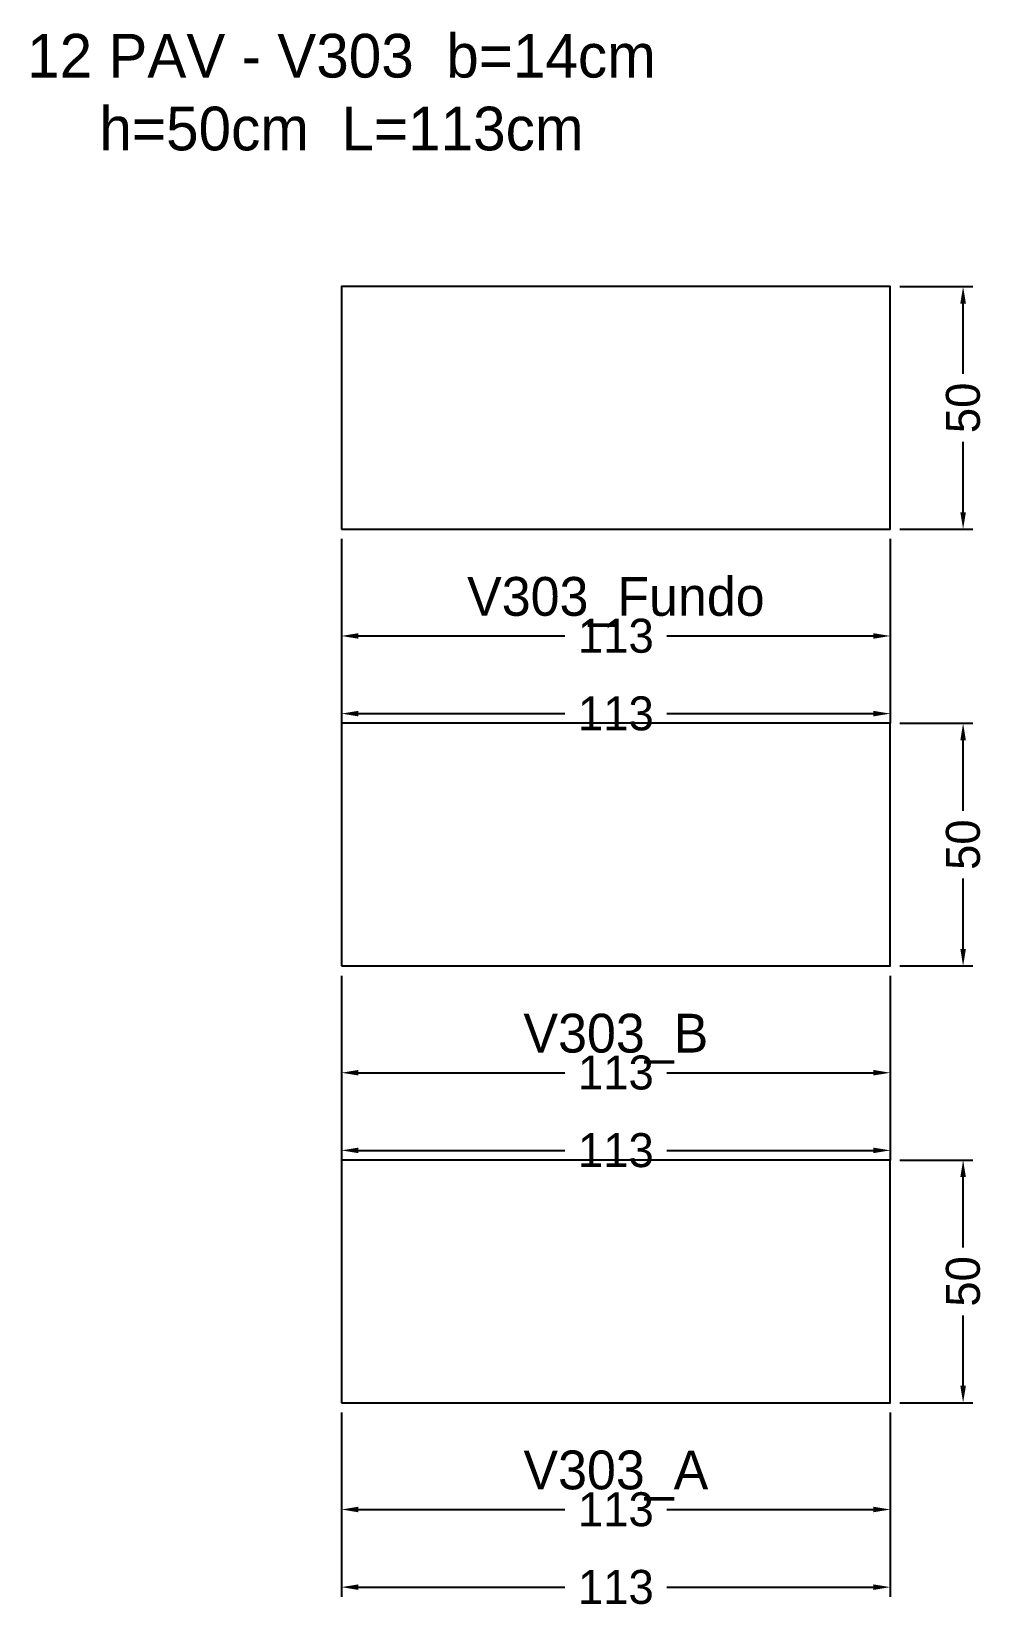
# Model space of a CAD drawing. Header units: metres. Extents: x -64 to 133, y -43 to 283.
import ezdxf

# ---------------------------------------------------------------- set-up
doc = ezdxf.new("R2010")
doc.units = ezdxf.units.M
for name, color, linetype in [('COTA', 3, 'Continuous'), ('NOMENCLATURA', 2, 'Continuous'), ('Paineis', 7, 'Continuous'), ('Texto Secao', 2, 'Continuous')]:
    doc.layers.add(name, color=color, linetype=linetype)
doc.dimstyles.new('COTA_VIG', dxfattribs={"dimtxt": 7, "dimasz": 3.5, "dimexe": 2, "dimexo": 2, "dimgap": 1.5, "dimtad": 1, "dimdec": 1, "dimcen": 2.5, "dimclrd": 3, "dimclre": 3, "dimclrt": 3, "dimazin": 3, "dimtfac": 1, "dimtmove": 0, "dimatfit": 3})

# ---------------------------------------------------------------- blocks, each defined once
blk = doc.blocks.new('_CLOSEDFILLED')
at = {"color": 0, "linetype": 'BYBLOCK'}
blk.add_solid([(-1, 0.164), (0, 0), (-1, -0.164)], dxfattribs=at)
blk = doc.blocks.new('*D1')
at = {"color": 3}
for p, q in [((0, -2), (0, -24)), ((113, -2), (113, -24)), ((3.5, -22), (46, -22)), ((67, -22), (109.5, -22))]:
    blk.add_line(p, q, dxfattribs=at)
at = {"layer": 'Defpoints'}
for p in [(0, 0), (113, 0), (0, -22)]:
    blk.add_point(p, dxfattribs=at)
at = {"layer": 'COTA', "color": 3, "xscale": 3.5, "yscale": 3.5, "rotation": 180}
blk.add_blockref('_CLOSEDFILLED', (0, -22), dxfattribs=at)
at = {"layer": 'COTA', "color": 3, "xscale": 3.5, "yscale": 3.5}
blk.add_blockref('_CLOSEDFILLED', (113, -22), dxfattribs=at)
at = {"layer": 'COTA', "color": 3, "insert": (56.5, -22), "char_height": 7, "attachment_point": 5}
blk.add_mtext('113', dxfattribs=at)
blk = doc.blocks.new('*D2')
at = {"color": 3}
for p, q in [((0, -2), (0, -40)), ((113, -2), (113, -40)), ((3.5, -38), (46, -38)), ((67, -38), (109.5, -38))]:
    blk.add_line(p, q, dxfattribs=at)
at = {"layer": 'Defpoints'}
for p in [(0, 0), (113, 0), (0, -38)]:
    blk.add_point(p, dxfattribs=at)
at = {"layer": 'COTA', "color": 3, "xscale": 3.5, "yscale": 3.5, "rotation": 180}
blk.add_blockref('_CLOSEDFILLED', (0, -38), dxfattribs=at)
at = {"layer": 'COTA', "color": 3, "xscale": 3.5, "yscale": 3.5}
blk.add_blockref('_CLOSEDFILLED', (113, -38), dxfattribs=at)
at = {"layer": 'COTA', "color": 3, "insert": (56.5, -38), "char_height": 7, "attachment_point": 5}
blk.add_mtext('113', dxfattribs=at)
blk = doc.blocks.new('*D3')
at = {"color": 3}
for p, q in [((115, 50), (130, 50)), ((128, 32), (128, 46.5)), ((128, 3.5), (128, 18)), ((115, 0), (130, 0))]:
    blk.add_line(p, q, dxfattribs=at)
at = {"layer": 'Defpoints'}
for p in [(113, 50), (113, 0), (128, 0)]:
    blk.add_point(p, dxfattribs=at)
at = {"layer": 'COTA', "color": 3, "xscale": 3.5, "yscale": 3.5}
for p, rotation in [((128, 50), 90), ((128, 0), 270)]:
    blk.add_blockref('_CLOSEDFILLED', p, dxfattribs=dict(at, rotation=rotation))
at = {"layer": 'COTA', "color": 3, "insert": (128, 25), "char_height": 7, "attachment_point": 5, "rotation": 90}
blk.add_mtext('50', dxfattribs=at)
blk = doc.blocks.new('*D4')
at = {"color": 3}
for p, q in [((0, 88), (0, 66)), ((113, 88), (113, 66)), ((3.5, 68), (46, 68)), ((67, 68), (109.5, 68))]:
    blk.add_line(p, q, dxfattribs=at)
at = {"layer": 'Defpoints'}
for p in [(0, 90), (113, 90), (0, 68)]:
    blk.add_point(p, dxfattribs=at)
at = {"layer": 'COTA', "color": 3, "xscale": 3.5, "yscale": 3.5, "rotation": 180}
blk.add_blockref('_CLOSEDFILLED', (0, 68), dxfattribs=at)
at = {"layer": 'COTA', "color": 3, "xscale": 3.5, "yscale": 3.5}
blk.add_blockref('_CLOSEDFILLED', (113, 68), dxfattribs=at)
at = {"layer": 'COTA', "color": 3, "insert": (56.5, 68), "char_height": 7, "attachment_point": 5}
blk.add_mtext('113', dxfattribs=at)
blk = doc.blocks.new('*D5')
at = {"color": 3}
for p, q in [((0, 88), (0, 50)), ((113, 88), (113, 50)), ((3.5, 52), (46, 52)), ((67, 52), (109.5, 52))]:
    blk.add_line(p, q, dxfattribs=at)
at = {"layer": 'Defpoints'}
for p in [(0, 90), (113, 90), (0, 52)]:
    blk.add_point(p, dxfattribs=at)
at = {"layer": 'COTA', "color": 3, "xscale": 3.5, "yscale": 3.5, "rotation": 180}
blk.add_blockref('_CLOSEDFILLED', (0, 52), dxfattribs=at)
at = {"layer": 'COTA', "color": 3, "xscale": 3.5, "yscale": 3.5}
blk.add_blockref('_CLOSEDFILLED', (113, 52), dxfattribs=at)
at = {"layer": 'COTA', "color": 3, "insert": (56.5, 52), "char_height": 7, "attachment_point": 5}
blk.add_mtext('113', dxfattribs=at)
blk = doc.blocks.new('*D6')
at = {"color": 3}
for p, q in [((115, 140), (130, 140)), ((128, 122), (128, 136.5)), ((128, 93.5), (128, 108)), ((115, 90), (130, 90))]:
    blk.add_line(p, q, dxfattribs=at)
at = {"layer": 'Defpoints'}
for p in [(113, 140), (113, 90), (128, 90)]:
    blk.add_point(p, dxfattribs=at)
at = {"layer": 'COTA', "color": 3, "xscale": 3.5, "yscale": 3.5}
for p, rotation in [((128, 140), 90), ((128, 90), 270)]:
    blk.add_blockref('_CLOSEDFILLED', p, dxfattribs=dict(at, rotation=rotation))
at = {"layer": 'COTA', "color": 3, "insert": (128, 115), "char_height": 7, "attachment_point": 5, "rotation": 90}
blk.add_mtext('50', dxfattribs=at)
blk = doc.blocks.new('*D7')
at = {"color": 3}
for p, q in [((0, 178), (0, 156)), ((113, 178), (113, 156)), ((3.5, 158), (46, 158)), ((67, 158), (109.5, 158))]:
    blk.add_line(p, q, dxfattribs=at)
at = {"layer": 'Defpoints'}
for p in [(0, 180), (113, 180), (0, 158)]:
    blk.add_point(p, dxfattribs=at)
at = {"layer": 'COTA', "color": 3, "xscale": 3.5, "yscale": 3.5, "rotation": 180}
blk.add_blockref('_CLOSEDFILLED', (0, 158), dxfattribs=at)
at = {"layer": 'COTA', "color": 3, "xscale": 3.5, "yscale": 3.5}
blk.add_blockref('_CLOSEDFILLED', (113, 158), dxfattribs=at)
at = {"layer": 'COTA', "color": 3, "insert": (56.5, 158), "char_height": 7, "attachment_point": 5}
blk.add_mtext('113', dxfattribs=at)
blk = doc.blocks.new('*D8')
at = {"color": 3}
for p, q in [((0, 178), (0, 140)), ((113, 178), (113, 140)), ((3.5, 142), (46, 142)), ((67, 142), (109.5, 142))]:
    blk.add_line(p, q, dxfattribs=at)
at = {"layer": 'Defpoints'}
for p in [(0, 180), (113, 180), (0, 142)]:
    blk.add_point(p, dxfattribs=at)
at = {"layer": 'COTA', "color": 3, "xscale": 3.5, "yscale": 3.5, "rotation": 180}
blk.add_blockref('_CLOSEDFILLED', (0, 142), dxfattribs=at)
at = {"layer": 'COTA', "color": 3, "xscale": 3.5, "yscale": 3.5}
blk.add_blockref('_CLOSEDFILLED', (113, 142), dxfattribs=at)
at = {"layer": 'COTA', "color": 3, "insert": (56.5, 142), "char_height": 7, "attachment_point": 5}
blk.add_mtext('113', dxfattribs=at)
blk = doc.blocks.new('*D9')
at = {"color": 3}
for p, q in [((115, 230), (130, 230)), ((128, 212), (128, 226.5)), ((128, 183.5), (128, 198)), ((115, 180), (130, 180))]:
    blk.add_line(p, q, dxfattribs=at)
at = {"layer": 'Defpoints'}
for p in [(113, 230), (113, 180), (128, 180)]:
    blk.add_point(p, dxfattribs=at)
at = {"layer": 'COTA', "color": 3, "xscale": 3.5, "yscale": 3.5}
for p, rotation in [((128, 230), 90), ((128, 180), 270)]:
    blk.add_blockref('_CLOSEDFILLED', p, dxfattribs=dict(at, rotation=rotation))
at = {"layer": 'COTA', "color": 3, "insert": (128, 205), "char_height": 7, "attachment_point": 5, "rotation": 90}
blk.add_mtext('50', dxfattribs=at)

msp = doc.modelspace()

# ---------------------------------------------------------------- linework, layer by layer
at = {"layer": 'Paineis'}
for points in [[(0, 180), (113, 180), (113, 230), (0, 230)], [(0, 90), (113, 90), (113, 140), (0, 140)], [(0, 0), (113, 0), (113, 50), (0, 50)]]:
    msp.add_lwpolyline(points, close=True, dxfattribs=at)

# ---------------------------------------------------------------- texts
at = {"layer": 'NOMENCLATURA', "insert": (0, 270), "char_height": 9, "width": 133, "attachment_point": 5}
msp.add_mtext('12 PAV - V303  b=14cm  h=50cm  L=113cm', dxfattribs=at)
at = {"layer": 'Texto Secao', "char_height": 8, "width": 133, "attachment_point": 5}
for s, insert in [('V303_Fundo', (56.5, 165)), ('V303_B', (56.5, 75)), ('V303_A', (56.5, -15))]:
    msp.add_mtext(s, dxfattribs=dict(at, insert=insert))

# ---------------------------------------------------------------- dimensions: what is measured, and where the dimension line sits
at = {"layer": 'COTA'}
for base, p1, p2, picture, middle in [((128, 180), (113, 180), (113, 230), '*D9', (128, 205)), ((128, 90), (113, 90), (113, 140), '*D6', (128, 115)), ((128, 0), (113, 0), (113, 50), '*D3', (128, 25))]:
    dim = msp.add_linear_dim(base=base, p1=p1, p2=p2, angle=90, dimstyle='COTA_VIG', dxfattribs=at)
    dim.commit()
    dim.dimension.update_dxf_attribs({"geometry": picture, "text_midpoint": middle})
for base, p1, p2, picture, middle in [((0, 158), (0, 180), (113, 180), '*D7', (56.5, 158)), ((0, 142), (0, 180), (113, 180), '*D8', (56.5, 142)), ((0, 68), (0, 90), (113, 90), '*D4', (56.5, 68)), ((0, 52), (0, 90), (113, 90), '*D5', (56.5, 52)), ((0, -22), (0, 0), (113, 0), '*D1', (56.5, -22)), ((0, -38), (0, 0), (113, 0), '*D2', (56.5, -38))]:
    dim = msp.add_linear_dim(base=base, p1=p1, p2=p2, dimstyle='COTA_VIG', dxfattribs=at)
    dim.commit()
    dim.dimension.update_dxf_attribs({"geometry": picture, "text_midpoint": middle})

doc.saveas('drawing.dxf')
